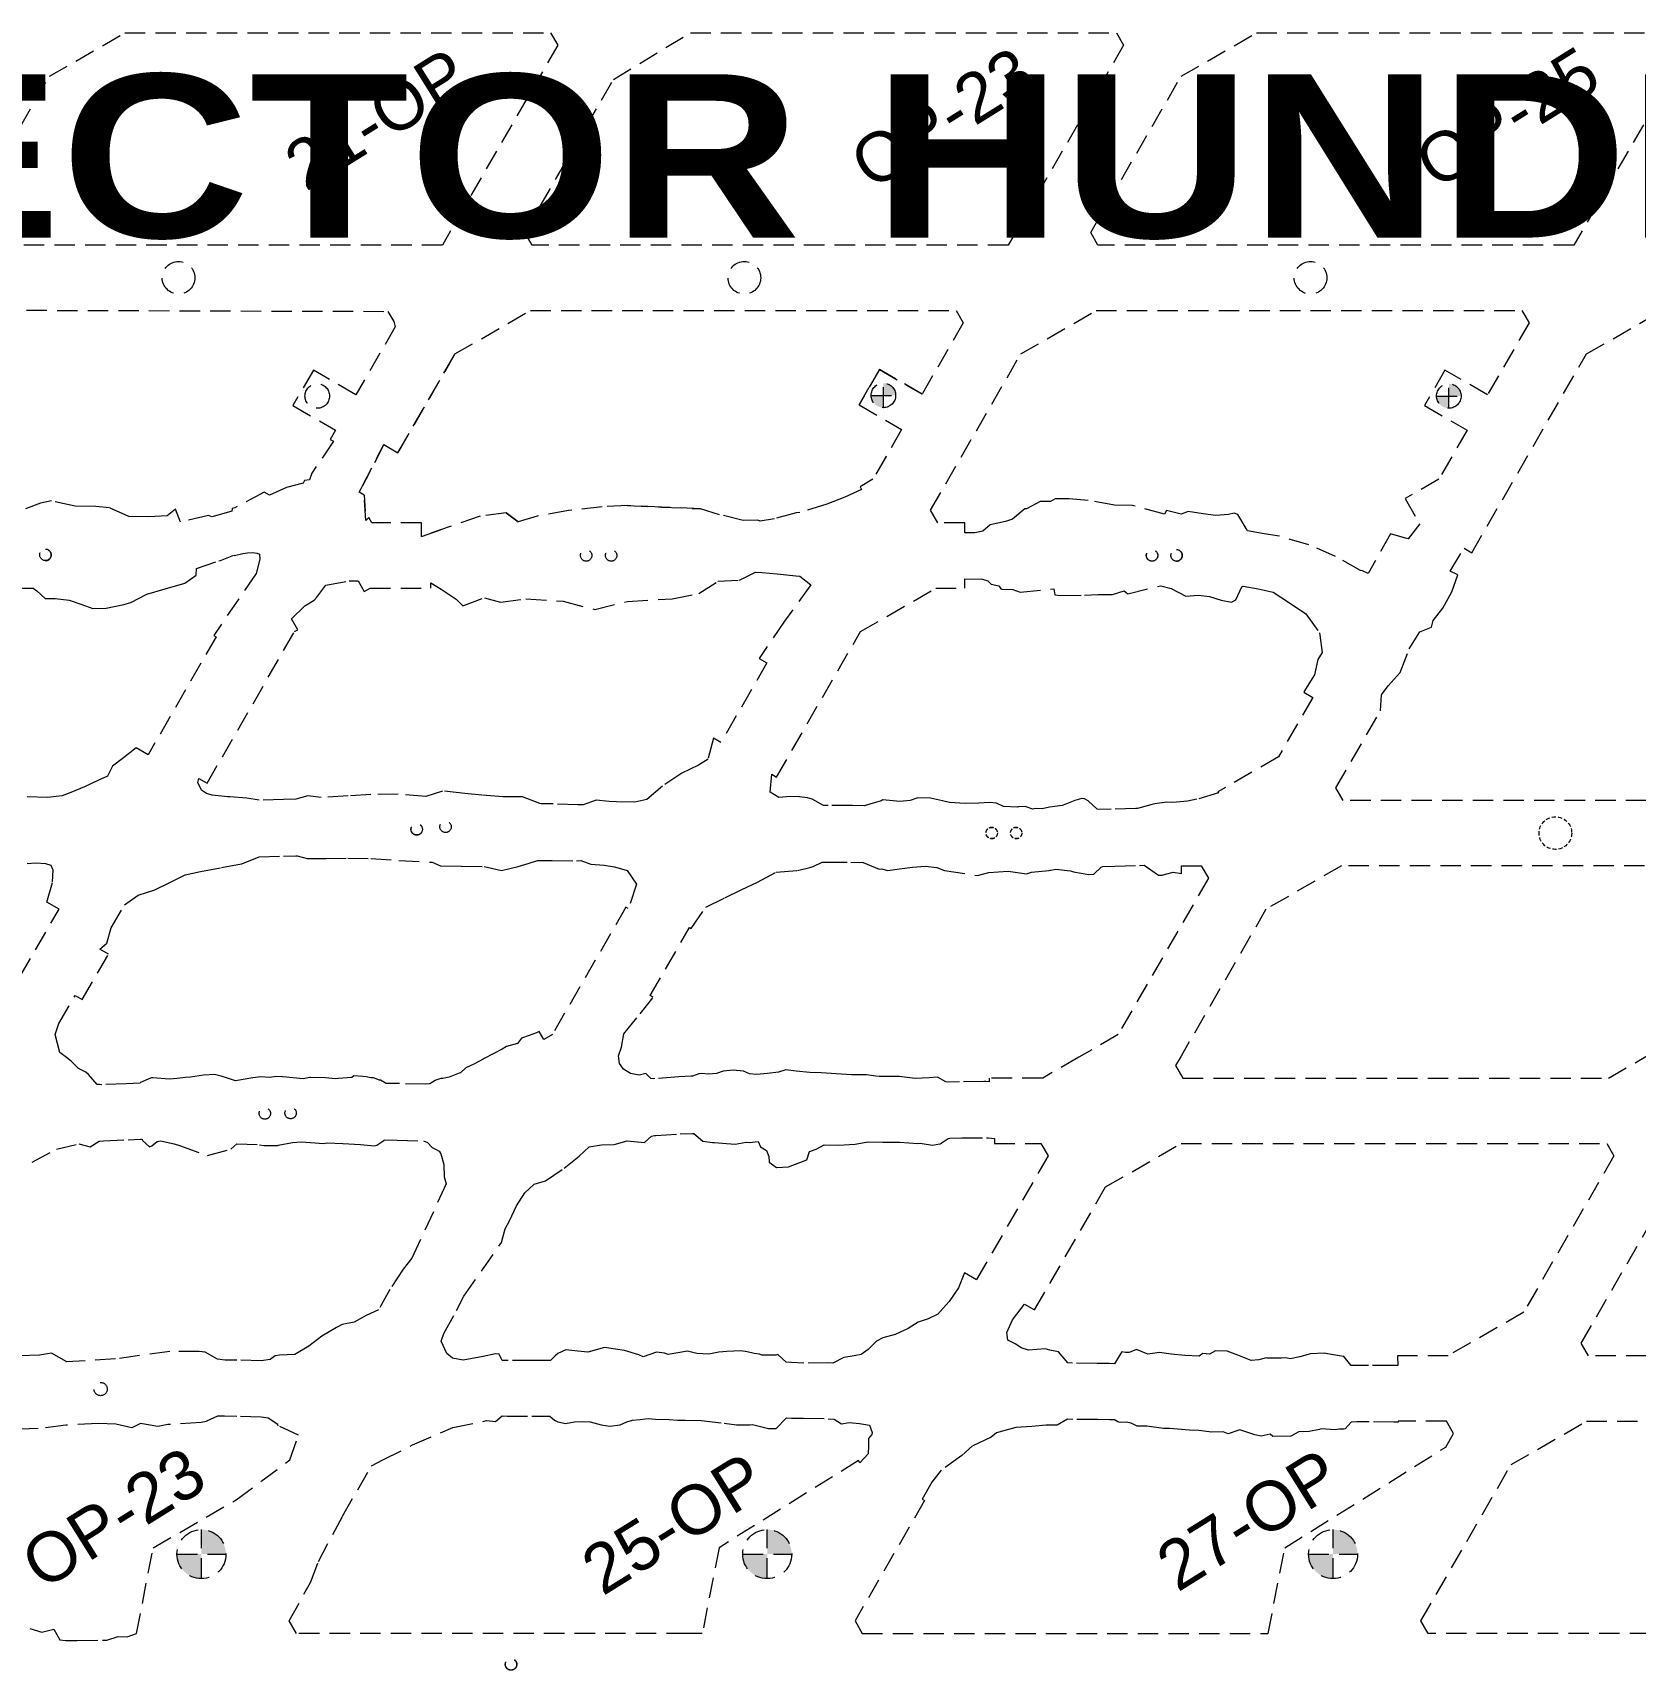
# Model space of a CAD drawing. Header units: millimetres. Extents: x -28 to 1943, y -5245 to 2752.
# Drawn here: x 1155.9 to 1254, y 186.5 to 286.7 of the extents above; entities that cross this region are included whole.
import ezdxf
from ezdxf.enums import TextEntityAlignment as Align

# ---------------------------------------------------------------- set-up
doc = ezdxf.new("R2010")
doc.units = ezdxf.units.MM
doc.linetypes.add('CONTINUA', pattern=[0])
doc.linetypes.add('RAYITAS', pattern=[0.375, 0.25, -0.125])
doc.styles.add('ARIAL BLACK', font='')
doc.styles.add('DG-T1-473 TO 560$0$Standard', font='arial.ttf')
doc.styles.get('ARIAL BLACK').set_extended_font_data('Arial Black')

msp = doc.modelspace()

# ---------------------------------------------------------------- hatches: boundary and pattern name
at = {"linetype": 'RAYITAS', "lineweight": 13, "ltscale": 5}
h = msp.add_hatch(color=251, dxfattribs=at)
h.paths.add_polyline_path([(1208.698, 264.543, 0.4142136), (1207.948, 265.293), (1207.948, 264.543)])
h.paths.add_polyline_path([(1207.198, 264.543, 0.4142136), (1207.948, 263.793), (1207.948, 264.543)])
h = msp.add_hatch(color=251, dxfattribs=at)
h.paths.add_polyline_path([(1243.318, 264.507, 0.4142136), (1242.568, 265.257), (1242.568, 264.507)])
h.paths.add_polyline_path([(1241.818, 264.507, 0.4142136), (1242.568, 263.757), (1242.568, 264.507)])
h = msp.add_hatch(color=251, dxfattribs=at)
h.paths.add_polyline_path([(1167.696, 193.601, 0.4142136), (1166.196, 195.101), (1166.196, 193.601)])
h.paths.add_polyline_path([(1166.196, 193.601), (1164.696, 193.601, 0.4142136), (1166.196, 192.101)])
h = msp.add_hatch(color=251, dxfattribs=at)
h.paths.add_polyline_path([(1202.337, 193.601, 0.4142136), (1200.837, 195.101), (1200.837, 193.601)])
h.paths.add_polyline_path([(1200.837, 193.601), (1199.337, 193.601, 0.4142136), (1200.837, 192.101)])
h = msp.add_hatch(color=251, dxfattribs=at)
h.paths.add_polyline_path([(1236.978, 193.601, 0.4142136), (1235.478, 195.101), (1235.478, 193.601)])
h.paths.add_polyline_path([(1235.478, 193.601), (1233.978, 193.601, 0.4142136), (1235.478, 192.101)])

# ---------------------------------------------------------------- linework, layer by layer
at = {"color": 7, "linetype": 'RAYITAS', "lineweight": 13, "ltscale": 5}
for p, q in [((1181.715, 267.08), (1186.336, 269.748)), ((1181.715, 267.08), (1186.336, 269.748)), ((1186.336, 269.748), (1212.396, 269.748)), ((1186.336, 269.748), (1212.396, 269.748)), ((1212.396, 269.748), (1212.837, 268.985)), ((1212.396, 269.748), (1212.837, 268.985)), ((1212.837, 268.985), (1210.329, 264.641)), ((1212.837, 268.985), (1210.329, 264.641)), ((1181.715, 267.08), (1178.223, 261.033)), ((1181.715, 267.08), (1178.223, 261.033)), ((1206.457, 263.962), (1207.709, 266.126)), ((1206.457, 263.962), (1207.709, 266.126)), ((1207.709, 266.126), (1210.315, 264.618)), ((1207.709, 266.126), (1210.315, 264.618)), ((1207.948, 263.793), (1207.948, 265.293)), ((1207.948, 263.793), (1207.948, 265.293)), ((1242.568, 263.757), (1242.568, 265.257)), ((1242.568, 263.757), (1242.568, 265.257)), ((1206.457, 263.962), (1209.065, 262.453)), ((1206.457, 263.962), (1209.065, 262.453)), ((1207.198, 264.543), (1208.698, 264.543)), ((1207.198, 264.543), (1208.698, 264.543)), ((1241.818, 264.507), (1243.318, 264.507)), ((1241.818, 264.507), (1243.318, 264.507)), ((1209.046, 262.419), (1207.312, 259.416)), ((1209.046, 262.419), (1207.312, 259.416)), ((1177.359, 261.532), (1176.06, 259.004)), ((1177.359, 261.532), (1176.06, 259.004)), ((1177.359, 261.532), (1178.223, 261.033)), ((1177.359, 261.532), (1178.223, 261.033)), ((1176.157, 258.432), (1176.225, 257.451)), ((1176.157, 258.432), (1176.225, 257.451)), ((1192.278, 257.798), (1194.363, 257.705)), ((1192.278, 257.798), (1194.363, 257.705)), ((1194.363, 257.705), (1196.761, 257.607)), ((1194.363, 257.705), (1196.761, 257.607)), ((1184.859, 257.351), (1185.587, 256.809)), ((1184.859, 257.351), (1185.587, 256.809)), ((1179.66, 255.899), (1181.422, 256.512)), ((1179.66, 255.899), (1181.422, 256.512)), ((1166.196, 192.101), (1166.196, 195.101)), ((1166.196, 192.101), (1166.196, 195.101)), ((1200.837, 192.101), (1200.837, 195.101)), ((1200.837, 192.101), (1200.837, 195.101)), ((1235.478, 192.101), (1235.478, 195.101)), ((1235.478, 192.101), (1235.478, 195.101)), ((1164.696, 193.601), (1167.696, 193.601)), ((1164.696, 193.601), (1167.696, 193.601)), ((1199.337, 193.601), (1202.337, 193.601)), ((1199.337, 193.601), (1202.337, 193.601)), ((1233.978, 193.601), (1236.978, 193.601)), ((1233.978, 193.601), (1236.978, 193.601))]:
    msp.add_line(p, q, dxfattribs=at)
at = {"color": 251, "linetype": 'RAYITAS', "lineweight": 13, "ltscale": 5}
for points in [[(1156.889, 284.08), (1161.51, 286.748), (1187.57, 286.748), (1188.011, 285.985), (1180.946, 273.748), (1151.805, 273.748), (1151.364, 274.511), (1156.947, 284.181)], [(1156.889, 284.08), (1161.51, 286.748), (1187.57, 286.748), (1188.011, 285.985), (1180.946, 273.748), (1151.805, 273.748), (1151.364, 274.511), (1156.947, 284.181)], [(1222.211, 286.748), (1222.652, 285.985), (1215.587, 273.748), (1186.446, 273.748), (1186.005, 274.511), (1191.423, 283.895), (1196.13, 286.748), (1222.211, 286.748)], [(1222.211, 286.748), (1222.652, 285.985), (1215.587, 273.748), (1186.446, 273.748), (1186.005, 274.511), (1191.423, 283.895), (1196.13, 286.748), (1222.211, 286.748)], [(1151.734, 269.77), (1177.614, 269.687), (1177.975, 269.062), (1178.06, 268.75), (1175.654, 264.582), (1173.047, 266.09), (1171.795, 263.926), (1174.403, 262.416), (1174.077, 261.852), (1174.282, 261.734), (1172.959, 259.788), (1172.807, 259.384), (1172.503, 259.341), (1172.416, 259.166), (1171.401, 258.9), (1170.356, 258.431), (1170.038, 258.628), (1168.248, 257.669), (1168.074, 257.614), (1168.052, 257.455), (1166.823, 257.103), (1166.623, 257.189), (1164.908, 256.787), (1164.617, 257.574), (1164.106, 257.18), (1162.966, 257.111), (1161.743, 257.134), (1160.565, 257.662), (1159.723, 257.744), (1158.467, 257.759), (1157.011, 258.092), (1156.334, 257.939), (1155.427, 257.605)], [(1151.734, 269.77), (1177.614, 269.687), (1177.975, 269.062), (1178.06, 268.75), (1175.654, 264.582), (1173.047, 266.09), (1171.795, 263.926), (1174.403, 262.416), (1174.077, 261.852), (1174.282, 261.734), (1172.959, 259.788), (1172.807, 259.384), (1172.503, 259.341), (1172.416, 259.166), (1171.401, 258.9), (1170.356, 258.431), (1170.038, 258.628), (1168.248, 257.669), (1168.074, 257.614), (1168.052, 257.455), (1166.823, 257.103), (1166.623, 257.189), (1164.908, 256.787), (1164.617, 257.574), (1164.106, 257.18), (1162.966, 257.111), (1161.743, 257.134), (1160.565, 257.662), (1159.723, 257.744), (1158.467, 257.759), (1157.011, 258.092), (1156.334, 257.939), (1155.427, 257.605)], [(1176.631, 256.748), (1176.447, 257.067), (1176.265, 256.877), (1176.157, 258.432), (1175.863, 258.621), (1175.977, 258.843), (1176.06, 259.004), (1177.359, 261.532), (1178.223, 261.033), (1181.715, 267.08), (1186.336, 269.748), (1212.396, 269.748), (1212.837, 268.985), (1210.315, 264.618), (1207.709, 266.126), (1206.457, 263.962), (1209.065, 262.453), (1207.312, 259.416), (1206.517, 258.957), (1206.612, 258.793), (1205.583, 258.313), (1204.486, 257.884), (1202.837, 257.37), (1202.614, 257.354), (1201.28, 256.988), (1200.397, 256.841), (1200.263, 256.902), (1199.367, 256.89), (1197.917, 257.241), (1196.761, 257.607), (1194.363, 257.705), (1192.278, 257.798), (1190.728, 257.722), (1188.67, 257.499), (1186.752, 257.152), (1185.587, 256.809), (1184.859, 257.351), (1183.265, 257.158), (1181.422, 256.512), (1179.66, 255.899), (1179.66, 256.748), (1176.631, 256.748)], [(1176.631, 256.748), (1176.447, 257.067), (1176.265, 256.877), (1176.157, 258.432), (1175.863, 258.621), (1175.977, 258.843), (1176.06, 259.004), (1177.359, 261.532), (1178.223, 261.033), (1181.715, 267.08), (1186.336, 269.748), (1212.396, 269.748), (1212.837, 268.985), (1210.315, 264.618), (1207.709, 266.126), (1206.457, 263.962), (1209.065, 262.453), (1207.312, 259.416), (1206.517, 258.957), (1206.612, 258.793), (1205.583, 258.313), (1204.486, 257.884), (1202.837, 257.37), (1202.614, 257.354), (1201.28, 256.988), (1200.397, 256.841), (1200.263, 256.902), (1199.367, 256.89), (1197.917, 257.241), (1196.761, 257.607), (1194.363, 257.705), (1192.278, 257.798), (1190.728, 257.722), (1188.67, 257.499), (1186.752, 257.152), (1185.587, 256.809), (1184.859, 257.351), (1183.265, 257.158), (1181.422, 256.512), (1179.66, 255.899), (1179.66, 256.748), (1176.631, 256.748)], [(1247.478, 268.985), (1244.936, 264.581), (1242.329, 266.09), (1241.077, 263.926), (1243.686, 262.416), (1241.954, 259.416), (1239.891, 258.225), (1240.786, 256.675), (1240.08, 255.755), (1239.917, 255.804), (1239.002, 256.067), (1237.637, 253.64), (1237.273, 253.806), (1237.161, 253.818), (1235.622, 254.679), (1233.986, 255.4), (1232.207, 255.917), (1231.271, 256.071), (1230.243, 256.253), (1230.168, 256.394), (1229.657, 257.243), (1229.432, 257.329), (1229.087, 257.255), (1228.293, 257.199), (1227.53, 257.287), (1226.608, 257.435), (1226.183, 257.28), (1225.276, 257.499), (1225.165, 257.27), (1223.206, 257.802), (1222.108, 257.83), (1220.495, 258.11), (1219.315, 258.22), (1218.459, 258.211), (1218.184, 258.048), (1217.539, 258.041), (1216.707, 257.608), (1216.605, 257.599), (1215.844, 256.976), (1215.416, 256.824), (1214.478, 256.618), (1214.031, 256.224), (1213.546, 256.139), (1212.925, 256.139), (1212.925, 256.748), (1211.272, 256.748), (1210.831, 257.511), (1216.356, 267.08), (1220.977, 269.748), (1247.037, 269.748), (1247.478, 268.985)], [(1247.478, 268.985), (1244.936, 264.581), (1242.329, 266.09), (1241.077, 263.926), (1243.686, 262.416), (1241.954, 259.416), (1239.891, 258.225), (1240.786, 256.675), (1240.08, 255.755), (1239.917, 255.804), (1239.002, 256.067), (1237.637, 253.64), (1237.273, 253.806), (1237.161, 253.818), (1235.622, 254.679), (1233.986, 255.4), (1232.207, 255.917), (1231.271, 256.071), (1230.243, 256.253), (1230.168, 256.394), (1229.657, 257.243), (1229.432, 257.329), (1229.087, 257.255), (1228.293, 257.199), (1227.53, 257.287), (1226.608, 257.435), (1226.183, 257.28), (1225.276, 257.499), (1225.165, 257.27), (1223.206, 257.802), (1222.108, 257.83), (1220.495, 258.11), (1219.315, 258.22), (1218.459, 258.211), (1218.184, 258.048), (1217.539, 258.041), (1216.707, 257.608), (1216.605, 257.599), (1215.844, 256.976), (1215.416, 256.824), (1214.478, 256.618), (1214.031, 256.224), (1213.546, 256.139), (1212.925, 256.139), (1212.925, 256.748), (1211.272, 256.748), (1210.831, 257.511), (1216.356, 267.08), (1220.977, 269.748), (1247.037, 269.748), (1247.478, 268.985)], [(1250.997, 267.08), (1255.618, 269.748), (1281.678, 269.748), (1282.119, 268.985), (1266.78, 242.416), (1262.158, 239.748), (1236.098, 239.748), (1235.657, 240.511), (1238.379, 245.226), (1238.452, 246.202), (1238.85, 246.758), (1239.592, 247.583), (1240.146, 249.025), (1240.782, 250.073), (1241.512, 250.35), (1241.617, 250.763), (1242.193, 251.522), (1242.757, 252.514), (1243.117, 253.554), (1242.646, 253.79), (1243.497, 255.185), (1243.971, 254.911), (1250.997, 267.08)], [(1250.997, 267.08), (1255.618, 269.748), (1281.678, 269.748), (1282.119, 268.985), (1266.78, 242.416), (1262.158, 239.748), (1236.098, 239.748), (1235.657, 240.511), (1238.379, 245.226), (1238.452, 246.202), (1238.85, 246.758), (1239.592, 247.583), (1240.146, 249.025), (1240.782, 250.073), (1241.512, 250.35), (1241.617, 250.763), (1242.193, 251.522), (1242.757, 252.514), (1243.117, 253.554), (1242.646, 253.79), (1243.497, 255.185), (1243.971, 254.911), (1250.997, 267.08)], [(1141.88, 252.748), (1155.895, 252.748), (1156.111, 252.571), (1156.636, 252.12), (1157.233, 252.102), (1158.088, 252.009), (1158.871, 251.752), (1159.552, 251.497), (1160.356, 251.526), (1161.448, 251.739), (1161.868, 251.872), (1162.851, 252.384), (1163.983, 252.703), (1165.17, 253.053), (1165.874, 253.541), (1165.891, 253.943), (1167.268, 254.42), (1167.356, 254.441), (1168.187, 254.762), (1168.221, 254.752), (1168.734, 254.86), (1169.012, 254.901), (1169.329, 254.926), (1169.612, 254.885), (1169.743, 254.822), (1169.78, 254.524), (1169.542, 253.638), (1166.947, 249.853), (1167.099, 249.765), (1162.93, 242.544), (1162.206, 242.962), (1161.422, 242.346), (1160.758, 241.845), (1160.436, 241.242), (1159.86, 240.962), (1159.027, 240.584), (1158.206, 240.232), (1157.67, 240.029), (1156.777, 239.936), (1155.508, 239.971)], [(1141.88, 252.748), (1155.895, 252.748), (1156.111, 252.571), (1156.636, 252.12), (1157.233, 252.102), (1158.088, 252.009), (1158.871, 251.752), (1159.552, 251.497), (1160.356, 251.526), (1161.448, 251.739), (1161.868, 251.872), (1162.851, 252.384), (1163.983, 252.703), (1165.17, 253.053), (1165.874, 253.541), (1165.891, 253.943), (1167.268, 254.42), (1167.356, 254.441), (1168.187, 254.762), (1168.221, 254.752), (1168.734, 254.86), (1169.012, 254.901), (1169.329, 254.926), (1169.612, 254.885), (1169.743, 254.822), (1169.78, 254.524), (1169.542, 253.638), (1166.947, 249.853), (1167.099, 249.765), (1162.93, 242.544), (1162.206, 242.962), (1161.422, 242.346), (1160.758, 241.845), (1160.436, 241.242), (1159.86, 240.962), (1159.027, 240.584), (1158.206, 240.232), (1157.67, 240.029), (1156.777, 239.936), (1155.508, 239.971)], [(1206.541, 250.08), (1211.162, 252.748), (1212.925, 252.748), (1212.925, 253.317), (1214.022, 253.289), (1214.352, 253.193), (1214.551, 252.978), (1215.026, 252.881), (1215.141, 252.698), (1215.207, 252.69), (1215.877, 252.667), (1216.319, 252.504), (1218.389, 252.694), (1218.437, 252.336), (1218.801, 252.294), (1220.258, 252.322), (1221.107, 252.36), (1221.977, 252.353), (1222.696, 252.573), (1222.911, 252.403), (1224.941, 252.888), (1225.569, 252.731), (1226.474, 252.248), (1227.238, 252.311), (1227.905, 252.228), (1228.636, 252.006), (1229.27, 251.876), (1229.525, 252.029), (1229.89, 252.819), (1229.975, 252.864), (1230.902, 252.698), (1231.808, 252.493), (1232.82, 251.854), (1233.804, 251.17), (1234.645, 250.01), (1234.666, 249.874), (1234.811, 248.8), (1234.548, 248.381), (1234.352, 247.443), (1233.68, 246.379), (1234.24, 246.056), (1232.139, 242.416), (1228.423, 240.271), (1228.461, 240.204), (1227.137, 239.815), (1226.56, 239.706), (1225.669, 239.611), (1225.312, 239.646), (1224.576, 239.536), (1224.313, 239.482), (1223.507, 239.258), (1223.395, 239.247), (1221.89, 239.209), (1221.138, 239.191), (1221.027, 239.211), (1220.479, 239.715), (1220.265, 239.844), (1220.099, 239.861), (1219.662, 239.743), (1218.963, 239.457), (1218.884, 239.434), (1218.124, 239.338), (1217.662, 239.232), (1217.264, 239.262), (1217.107, 239.21), (1216.629, 239.367), (1216.202, 239.359), (1216.148, 239.337), (1215.292, 239.375), (1214.868, 239.573), (1214.437, 239.614), (1213.79, 239.583), (1212.965, 239.553), (1212.003, 239.62), (1211.56, 239.72), (1210.829, 239.888), (1210.056, 239.913), (1209.578, 239.738), (1208.956, 239.682), (1207.909, 239.788), (1207.809, 239.726), (1206.763, 239.423), (1206.049, 239.433), (1204.564, 239.435), (1204.276, 239.438), (1203.583, 239.815), (1203.298, 239.912), (1202.821, 239.973), (1202.256, 239.986), (1201.546, 239.927), (1201.022, 240.247), (1201.114, 241.347), (1201.403, 241.18), (1206.541, 250.08)], [(1206.541, 250.08), (1211.162, 252.748), (1212.925, 252.748), (1212.925, 253.317), (1214.022, 253.289), (1214.352, 253.193), (1214.551, 252.978), (1215.026, 252.881), (1215.141, 252.698), (1215.207, 252.69), (1215.877, 252.667), (1216.319, 252.504), (1218.389, 252.694), (1218.437, 252.336), (1218.801, 252.294), (1220.258, 252.322), (1221.107, 252.36), (1221.977, 252.353), (1222.696, 252.573), (1222.911, 252.403), (1224.941, 252.888), (1225.569, 252.731), (1226.474, 252.248), (1227.238, 252.311), (1227.905, 252.228), (1228.636, 252.006), (1229.27, 251.876), (1229.525, 252.029), (1229.89, 252.819), (1229.975, 252.864), (1230.902, 252.698), (1231.808, 252.493), (1232.82, 251.854), (1233.804, 251.17), (1234.645, 250.01), (1234.666, 249.874), (1234.811, 248.8), (1234.548, 248.381), (1234.352, 247.443), (1233.68, 246.379), (1234.24, 246.056), (1232.139, 242.416), (1228.423, 240.271), (1228.461, 240.204), (1227.137, 239.815), (1226.56, 239.706), (1225.669, 239.611), (1225.312, 239.646), (1224.576, 239.536), (1224.313, 239.482), (1223.507, 239.258), (1223.395, 239.247), (1221.89, 239.209), (1221.138, 239.191), (1221.027, 239.211), (1220.479, 239.715), (1220.265, 239.844), (1220.099, 239.861), (1219.662, 239.743), (1218.963, 239.457), (1218.884, 239.434), (1218.124, 239.338), (1217.662, 239.232), (1217.264, 239.262), (1217.107, 239.21), (1216.629, 239.367), (1216.202, 239.359), (1216.148, 239.337), (1215.292, 239.375), (1214.868, 239.573), (1214.437, 239.614), (1213.79, 239.583), (1212.965, 239.553), (1212.003, 239.62), (1211.56, 239.72), (1210.829, 239.888), (1210.056, 239.913), (1209.578, 239.738), (1208.956, 239.682), (1207.909, 239.788), (1207.809, 239.726), (1206.763, 239.423), (1206.049, 239.433), (1204.564, 239.435), (1204.276, 239.438), (1203.583, 239.815), (1203.298, 239.912), (1202.821, 239.973), (1202.256, 239.986), (1201.546, 239.927), (1201.022, 240.247), (1201.114, 241.347), (1201.403, 241.18), (1206.541, 250.08)], [(1155.101, 228.984), (1157.476, 233.096), (1156.738, 233.522), (1157.084, 234.766), (1157.126, 235.479), (1156.994, 235.76), (1156.677, 235.858), (1156.034, 235.901), (1155.524, 235.868)], [(1155.101, 228.984), (1157.476, 233.096), (1156.738, 233.522), (1157.084, 234.766), (1157.126, 235.479), (1156.994, 235.76), (1156.677, 235.858), (1156.034, 235.901), (1155.524, 235.868)], [(1155.825, 217.594), (1157.32, 218.4), (1158.681, 218.722), (1159.384, 218.543), (1159.929, 218.882), (1160.198, 218.904), (1161.715, 218.971), (1162.469, 219.004), (1162.569, 219.006), (1162.581, 218.929), (1163.009, 218.548), (1163.158, 218.591), (1163.495, 218.874), (1163.686, 218.896), (1164.53, 218.727), (1164.857, 218.613), (1166.559, 218.004), (1167.987, 218.405), (1168.363, 218.715), (1169.761, 218.666), (1170.018, 218.628), (1170.879, 218.627), (1170.899, 218.643), (1171.775, 218.804), (1172.3, 218.852), (1173.169, 218.79), (1173.647, 218.736), (1173.9, 218.777), (1174.849, 218.741), (1175.927, 218.685), (1176.781, 218.608), (1176.933, 218.635), (1177.353, 218.931), (1177.382, 218.96), (1178.189, 218.947), (1179.785, 218.9), (1180.034, 218.803), (1180.318, 218.489), (1180.526, 218.404), (1180.753, 218.283), (1180.85, 218.111), (1181.039, 217.461), (1181.049, 216.692), (1181.183, 216.268), (1179.082, 211.72), (1178.542, 211.04), (1177.727, 209.795), (1177.045, 208.557), (1176.289, 208.221), (1175.557, 207.797), (1174.805, 207.664), (1174.464, 207.48), (1173.576, 206.949), (1172.765, 206.329), (1171.92, 205.829), (1170.976, 205.783), (1170.719, 205.744), (1170.401, 205.523), (1169.859, 205.443), (1168.355, 205.473), (1167.642, 205.487), (1167.185, 205.537), (1166.43, 205.957), (1166.054, 206.009), (1164.268, 206.012), (1160.943, 205.551), (1157.948, 205.367), (1157.012, 205.91), (1156.288, 205.778), (1154.003, 205.722)], [(1155.825, 217.594), (1157.32, 218.4), (1158.681, 218.722), (1159.384, 218.543), (1159.929, 218.882), (1160.198, 218.904), (1161.715, 218.971), (1162.469, 219.004), (1162.569, 219.006), (1162.581, 218.929), (1163.009, 218.548), (1163.158, 218.591), (1163.495, 218.874), (1163.686, 218.896), (1164.53, 218.727), (1164.857, 218.613), (1166.559, 218.004), (1167.987, 218.405), (1168.363, 218.715), (1169.761, 218.666), (1170.018, 218.628), (1170.879, 218.627), (1170.899, 218.643), (1171.775, 218.804), (1172.3, 218.852), (1173.169, 218.79), (1173.647, 218.736), (1173.9, 218.777), (1174.849, 218.741), (1175.927, 218.685), (1176.781, 218.608), (1176.933, 218.635), (1177.353, 218.931), (1177.382, 218.96), (1178.189, 218.947), (1179.785, 218.9), (1180.034, 218.803), (1180.318, 218.489), (1180.526, 218.404), (1180.753, 218.283), (1180.85, 218.111), (1181.039, 217.461), (1181.049, 216.692), (1181.183, 216.268), (1179.082, 211.72), (1178.542, 211.04), (1177.727, 209.795), (1177.045, 208.557), (1176.289, 208.221), (1175.557, 207.797), (1174.805, 207.664), (1174.464, 207.48), (1173.576, 206.949), (1172.765, 206.329), (1171.92, 205.829), (1170.976, 205.783), (1170.719, 205.744), (1170.401, 205.523), (1169.859, 205.443), (1168.355, 205.473), (1167.642, 205.487), (1167.185, 205.537), (1166.43, 205.957), (1166.054, 206.009), (1164.268, 206.012), (1160.943, 205.551), (1157.948, 205.367), (1157.012, 205.91), (1156.288, 205.778), (1154.003, 205.722)], [(1236.136, 205.7), (1236.114, 205.7), (1235.625, 205.789), (1235.139, 205.866), (1234.935, 205.912), (1234.108, 205.874), (1233.448, 205.682), (1232.851, 205.566), (1232.581, 205.613), (1232.319, 205.605), (1231.451, 205.595), (1231.381, 205.622), (1230.935, 205.507), (1230.463, 205.465), (1229.64, 205.778), (1229.005, 206.033), (1228.288, 206.055), (1227.908, 205.854), (1227.513, 205.882), (1227.281, 205.727), (1226.41, 205.76), (1225.576, 205.844), (1224.846, 205.94), (1224.142, 205.851), (1223.445, 206.124), (1222.991, 205.945), (1222.777, 205.951), (1222.549, 205.982), (1222.47, 205.859), (1222.099, 205.261), (1221.78, 205.265), (1221.028, 205.27), (1219.525, 205.3), (1219.234, 205.309), (1218.671, 205.993), (1218.144, 206.091), (1217.858, 206.166), (1216.828, 206.098), (1216.375, 206.224), (1216.048, 206.448), (1215.57, 206.695), (1215.503, 207.164), (1215.847, 207.946), (1216.591, 208.907), (1217.206, 208.552), (1221.552, 216.08), (1226.174, 218.748), (1252.233, 218.748), (1252.674, 217.985), (1247.15, 208.416), (1242.528, 205.748), (1239.434, 205.748), (1239.447, 205.159), (1239.148, 205.141), (1237.646, 205.153), (1236.907, 205.155), (1236.586, 205.144), (1236.136, 205.698)], [(1236.136, 205.7), (1236.114, 205.7), (1235.625, 205.789), (1235.139, 205.866), (1234.935, 205.912), (1234.108, 205.874), (1233.448, 205.682), (1232.851, 205.566), (1232.581, 205.613), (1232.319, 205.605), (1231.451, 205.595), (1231.381, 205.622), (1230.935, 205.507), (1230.463, 205.465), (1229.64, 205.778), (1229.005, 206.033), (1228.288, 206.055), (1227.908, 205.854), (1227.513, 205.882), (1227.281, 205.727), (1226.41, 205.76), (1225.576, 205.844), (1224.846, 205.94), (1224.142, 205.851), (1223.445, 206.124), (1222.991, 205.945), (1222.777, 205.951), (1222.549, 205.982), (1222.47, 205.859), (1222.099, 205.261), (1221.78, 205.265), (1221.028, 205.27), (1219.525, 205.3), (1219.234, 205.309), (1218.671, 205.993), (1218.144, 206.091), (1217.858, 206.166), (1216.828, 206.098), (1216.375, 206.224), (1216.048, 206.448), (1215.57, 206.695), (1215.503, 207.164), (1215.847, 207.946), (1216.591, 208.907), (1217.206, 208.552), (1221.552, 216.08), (1226.174, 218.748), (1252.233, 218.748), (1252.674, 217.985), (1247.15, 208.416), (1242.528, 205.748), (1239.434, 205.748), (1239.447, 205.159), (1239.148, 205.141), (1237.646, 205.153), (1236.907, 205.155), (1236.586, 205.144), (1236.136, 205.698)], [(1277.169, 205.748), (1251.109, 205.748), (1250.668, 206.511), (1256.193, 216.08)], [(1277.169, 205.748), (1251.109, 205.748), (1250.668, 206.511), (1256.193, 216.08)], [(1155.698, 189.057), (1156.422, 188.817), (1157.152, 189.011), (1157.529, 188.347), (1157.867, 188.323), (1158.594, 188.322), (1160.135, 188.328), (1160.412, 188.329), (1161.099, 188.553), (1161.647, 188.529), (1162.222, 188.748), (1163.243, 193.996), (1168.328, 196.921), (1171.607, 199.366), (1172.131, 200.883), (1170.887, 201.459), (1170.872, 201.529), (1170.274, 201.934), (1169.843, 201.989), (1168.362, 202.031), (1167.608, 202.049), (1167.174, 202.039), (1166.506, 201.733), (1166.503, 201.731), (1166.17, 201.662), (1164.142, 201.532), (1163.53, 201.42), (1162.465, 201.608), (1161.93, 201.338), (1160.952, 201.557), (1159.878, 201.6), (1157.89, 201.496), (1156.195, 201.289), (1155.103, 201.244)], [(1155.698, 189.057), (1156.422, 188.817), (1157.152, 189.011), (1157.529, 188.347), (1157.867, 188.323), (1158.594, 188.322), (1160.135, 188.328), (1160.412, 188.329), (1161.099, 188.553), (1161.647, 188.529), (1162.222, 188.748), (1163.243, 193.996), (1168.328, 196.921), (1171.607, 199.366), (1172.131, 200.883), (1170.887, 201.459), (1170.872, 201.529), (1170.274, 201.934), (1169.843, 201.989), (1168.362, 202.031), (1167.608, 202.049), (1167.174, 202.039), (1166.506, 201.733), (1166.503, 201.731), (1166.17, 201.662), (1164.142, 201.532), (1163.53, 201.42), (1162.465, 201.608), (1161.93, 201.338), (1160.952, 201.557), (1159.878, 201.6), (1157.89, 201.496), (1156.195, 201.289), (1155.103, 201.244)], [(1171.571, 189.511), (1172.869, 191.873), (1173.359, 193.146), (1174.83, 195.921), (1176.612, 199.008), (1177.305, 199.368), (1179.116, 200.286), (1181.582, 201.355), (1183.64, 201.776), (1184.19, 201.715), (1184.599, 202.063), (1184.919, 202.042), (1186.424, 202.045), (1187.187, 202.046), (1187.295, 202.05), (1187.527, 202.054), (1187.815, 201.799), (1188.024, 201.711), (1188.479, 201.608), (1189.027, 201.694), (1189.527, 201.717), (1189.995, 201.702), (1190.669, 201.518), (1191.205, 201.445), (1191.828, 201.516), (1192.249, 201.697), (1192.584, 201.806), (1193.053, 201.837), (1193.539, 201.9), (1193.99, 201.874), (1194.828, 201.838), (1195.339, 201.81), (1195.802, 201.813), (1196.783, 201.781), (1198.202, 201.624), (1198.964, 201.528), (1199.772, 201.525), (1199.925, 201.548), (1200.921, 201.297), (1201.388, 201.29), (1202.012, 201.942), (1202.317, 201.925), (1203.064, 201.923), (1204.576, 201.891), (1204.927, 201.871), (1205.387, 201.576), (1205.855, 201.651), (1206.483, 201.591), (1207.102, 201.488), (1207.259, 201.055), (1207.246, 200.921), (1207.038, 200.689), (1207.032, 200.238), (1207.018, 199.741), (1206.509, 199.197), (1206.424, 199.332), (1197.884, 193.996), (1196.863, 188.748), (1195.918, 188.748), (1172.012, 188.748), (1171.571, 189.511)], [(1171.571, 189.511), (1172.869, 191.873), (1173.359, 193.146), (1174.83, 195.921), (1176.612, 199.008), (1177.305, 199.368), (1179.116, 200.286), (1181.582, 201.355), (1183.64, 201.776), (1184.19, 201.715), (1184.599, 202.063), (1184.919, 202.042), (1186.424, 202.045), (1187.187, 202.046), (1187.295, 202.05), (1187.527, 202.054), (1187.815, 201.799), (1188.024, 201.711), (1188.479, 201.608), (1189.027, 201.694), (1189.527, 201.717), (1189.995, 201.702), (1190.669, 201.518), (1191.205, 201.445), (1191.828, 201.516), (1192.249, 201.697), (1192.584, 201.806), (1193.053, 201.837), (1193.539, 201.9), (1193.99, 201.874), (1194.828, 201.838), (1195.339, 201.81), (1195.802, 201.813), (1196.783, 201.781), (1198.202, 201.624), (1198.964, 201.528), (1199.772, 201.525), (1199.925, 201.548), (1200.921, 201.297), (1201.388, 201.29), (1202.012, 201.942), (1202.317, 201.925), (1203.064, 201.923), (1204.576, 201.891), (1204.927, 201.871), (1205.387, 201.576), (1205.855, 201.651), (1206.483, 201.591), (1207.102, 201.488), (1207.259, 201.055), (1207.246, 200.921), (1207.038, 200.689), (1207.032, 200.238), (1207.018, 199.741), (1206.509, 199.197), (1206.424, 199.332), (1197.884, 193.996), (1196.863, 188.748), (1195.918, 188.748), (1172.012, 188.748), (1171.571, 189.511)], [(1277.5, 200.985), (1277.02, 200.154), (1267.166, 193.996), (1266.146, 188.748), (1241.294, 188.748), (1240.853, 189.511), (1246.378, 199.08), (1251, 201.748), (1277.059, 201.748), (1277.5, 200.985)], [(1277.5, 200.985), (1277.02, 200.154), (1267.166, 193.996), (1266.146, 188.748), (1241.294, 188.748), (1240.853, 189.511), (1246.378, 199.08), (1251, 201.748), (1277.059, 201.748), (1277.5, 200.985)]]:
    msp.add_lwpolyline(points, dxfattribs=at)
for points in [[(1257.293, 285.985), (1250.228, 273.748), (1221.087, 273.748), (1220.646, 274.511), (1226.171, 284.08), (1230.792, 286.748), (1256.852, 286.748)], [(1257.293, 285.985), (1250.228, 273.748), (1221.087, 273.748), (1220.646, 274.511), (1226.171, 284.08), (1230.792, 286.748), (1256.852, 286.748)], [(1197.999, 243.285), (1197.542, 243.549), (1197.213, 242.272), (1196.631, 241.912), (1195.616, 241.412), (1194.416, 240.625), (1193.458, 239.801), (1192.737, 239.638), (1191.615, 239.653), (1191.156, 239.685), (1190.369, 239.756), (1189.56, 239.481), (1189.249, 239.483), (1187.738, 239.531), (1186.992, 239.54), (1186.911, 239.564), (1185.854, 239.966), (1184.642, 239.967), (1183.364, 240.062), (1182.326, 240.175), (1180.964, 240.321), (1179.937, 239.982), (1178.245, 240.138), (1176.574, 240.102), (1175.178, 240.019), (1173.535, 239.92), (1172.7, 240.019), (1171.972, 239.83), (1171.222, 239.808), (1169.731, 239.756), (1168.978, 239.887), (1167.935, 239.967), (1167.784, 239.958), (1166.848, 240.068), (1166.497, 240.181), (1166.209, 240.38), (1165.966, 240.839), (1166.007, 241.009), (1166.032, 241.091), (1166.541, 240.798), (1171.9, 250.08), (1172.101, 250.196), (1171.71, 250.872), (1172.517, 251.663), (1173.097, 252.003), (1173.255, 252.199), (1173.804, 252.936), (1175.237, 253.187), (1175.79, 253.197), (1176.167, 252.543), (1176.521, 252.748), (1180.24, 252.748), (1180.24, 253.075), (1180.88, 252.69), (1181.784, 252.077), (1182.205, 251.663), (1183.522, 252.16), (1184.508, 251.876), (1186.067, 252.085), (1188.337, 251.937), (1190.279, 251.438), (1192.286, 251.936), (1195.024, 252.096), (1196.654, 252.415), (1197.814, 253.169), (1199.138, 253.233), (1200.122, 253.732), (1200.51, 253.701), (1201.447, 253.617), (1202.58, 253.497), (1202.839, 253.472), (1203.496, 252.945), (1201.894, 250.731), (1200.338, 248.441), (1200.816, 248.165)], [(1197.999, 243.285), (1197.542, 243.549), (1197.213, 242.272), (1196.631, 241.912), (1195.616, 241.412), (1194.416, 240.625), (1193.458, 239.801), (1192.737, 239.638), (1191.615, 239.653), (1191.156, 239.685), (1190.369, 239.756), (1189.56, 239.481), (1189.249, 239.483), (1187.738, 239.531), (1186.992, 239.54), (1186.911, 239.564), (1185.854, 239.966), (1184.642, 239.967), (1183.364, 240.062), (1182.326, 240.175), (1180.964, 240.321), (1179.937, 239.982), (1178.245, 240.138), (1176.574, 240.102), (1175.178, 240.019), (1173.535, 239.92), (1172.7, 240.019), (1171.972, 239.83), (1171.222, 239.808), (1169.731, 239.756), (1168.978, 239.887), (1167.935, 239.967), (1167.784, 239.958), (1166.848, 240.068), (1166.497, 240.181), (1166.209, 240.38), (1165.966, 240.839), (1166.007, 241.009), (1166.032, 241.091), (1166.541, 240.798), (1171.9, 250.08), (1172.101, 250.196), (1171.71, 250.872), (1172.517, 251.663), (1173.097, 252.003), (1173.255, 252.199), (1173.804, 252.936), (1175.237, 253.187), (1175.79, 253.197), (1176.167, 252.543), (1176.521, 252.748), (1180.24, 252.748), (1180.24, 253.075), (1180.88, 252.69), (1181.784, 252.077), (1182.205, 251.663), (1183.522, 252.16), (1184.508, 251.876), (1186.067, 252.085), (1188.337, 251.937), (1190.279, 251.438), (1192.286, 251.936), (1195.024, 252.096), (1196.654, 252.415), (1197.814, 253.169), (1199.138, 253.233), (1200.122, 253.732), (1200.51, 253.701), (1201.447, 253.617), (1202.58, 253.497), (1202.839, 253.472), (1203.496, 252.945), (1201.894, 250.731), (1200.338, 248.441), (1200.816, 248.165)], [(1157.931, 224.011), (1157.535, 224.322), (1157.249, 225.411), (1157.463, 226.083), (1158.462, 227.801), (1158.893, 227.552), (1160.499, 230.333), (1159.977, 230.634), (1160.398, 231.01), (1160.674, 231.949), (1161.481, 233.353), (1162.314, 233.942), (1163.35, 234.276), (1164.308, 234.746), (1165.199, 235.189), (1166.146, 235.392), (1167.429, 235.64), (1168.679, 235.869), (1169.727, 236.303), (1171.214, 236.344), (1171.97, 236.365), (1172.053, 236.35), (1172.669, 236.196), (1173.813, 236.192), (1175.156, 236.205), (1176.559, 236.195), (1178.285, 236.067), (1180.314, 235.96), (1180.841, 235.734), (1182.124, 235.715), (1183.501, 235.709), (1184.561, 235.453), (1185.597, 235.697), (1186.191, 235.888), (1186.777, 236.064), (1186.92, 236.072), (1187.679, 236.063), (1189.156, 236.042), (1189.418, 236.06), (1190.03, 235.846), (1190.846, 235.792), (1191.476, 235.672), (1192.261, 235.454), (1192.828, 234.628), (1192.33, 233.126), (1192.183, 233.211), (1187.683, 225.416), (1187.683, 225.416), (1187.153, 225.111), (1186.868, 225.605), (1186.716, 225.513), (1186.27, 225.352), (1185.787, 225.191), (1185.557, 224.861), (1184.881, 224.672), (1184.603, 224.527), (1183.504, 223.939), (1183.437, 223.901), (1182.873, 223.599), (1182.379, 223.368), (1182.066, 223.076), (1181.976, 223.042), (1181.358, 222.806), (1180.978, 222.715), (1180.852, 222.716), (1180.541, 222.617), (1180.516, 222.601), (1180.182, 222.389), (1179.937, 222.38), (1178.331, 222.411), (1177.596, 222.418), (1177.496, 222.42), (1177.153, 222.61), (1177.153, 222.61), (1177.09, 222.629), (1176.733, 222.77), (1176.564, 222.772), (1176.284, 222.832), (1176.074, 222.835), (1175.517, 222.876), (1175.396, 222.788), (1174.56, 222.714), (1174.408, 222.708), (1173.796, 222.767), (1172.886, 222.782), (1172.84, 222.778), (1172.424, 222.707), (1171.153, 222.833), (1170.797, 222.837), (1170.364, 222.784), (1169.842, 222.824), (1169.352, 222.758), (1168.289, 222.587), (1167.792, 222.735), (1167.404, 222.864), (1166.996, 222.958), (1166.328, 222.924), (1165.536, 222.795), (1165.209, 222.781), (1164.703, 222.717), (1164.227, 222.683), (1163.213, 222.772), (1163.146, 222.757), (1163.07, 222.74), (1162.46, 222.476), (1162.443, 222.439), (1161.591, 222.395), (1160.096, 222.337), (1159.965, 222.351), (1159.82, 222.361), (1159.287, 222.96), (1159.11, 223.113), (1158.676, 223.329), (1158.227, 223.778)], [(1157.931, 224.011), (1157.535, 224.322), (1157.249, 225.411), (1157.463, 226.083), (1158.462, 227.801), (1158.893, 227.552), (1160.499, 230.333), (1159.977, 230.634), (1160.398, 231.01), (1160.674, 231.949), (1161.481, 233.353), (1162.314, 233.942), (1163.35, 234.276), (1164.308, 234.746), (1165.199, 235.189), (1166.146, 235.392), (1167.429, 235.64), (1168.679, 235.869), (1169.727, 236.303), (1171.214, 236.344), (1171.97, 236.365), (1172.053, 236.35), (1172.669, 236.196), (1173.813, 236.192), (1175.156, 236.205), (1176.559, 236.195), (1178.285, 236.067), (1180.314, 235.96), (1180.841, 235.734), (1182.124, 235.715), (1183.501, 235.709), (1184.561, 235.453), (1185.597, 235.697), (1186.191, 235.888), (1186.777, 236.064), (1186.92, 236.072), (1187.679, 236.063), (1189.156, 236.042), (1189.418, 236.06), (1190.03, 235.846), (1190.846, 235.792), (1191.476, 235.672), (1192.261, 235.454), (1192.828, 234.628), (1192.33, 233.126), (1192.183, 233.211), (1187.683, 225.416), (1187.683, 225.416), (1187.153, 225.111), (1186.868, 225.605), (1186.716, 225.513), (1186.27, 225.352), (1185.787, 225.191), (1185.557, 224.861), (1184.881, 224.672), (1184.603, 224.527), (1183.504, 223.939), (1183.437, 223.901), (1182.873, 223.599), (1182.379, 223.368), (1182.066, 223.076), (1181.976, 223.042), (1181.358, 222.806), (1180.978, 222.715), (1180.852, 222.716), (1180.541, 222.617), (1180.516, 222.601), (1180.182, 222.389), (1179.937, 222.38), (1178.331, 222.411), (1177.596, 222.418), (1177.496, 222.42), (1177.153, 222.61), (1177.153, 222.61), (1177.09, 222.629), (1176.733, 222.77), (1176.564, 222.772), (1176.284, 222.832), (1176.074, 222.835), (1175.517, 222.876), (1175.396, 222.788), (1174.56, 222.714), (1174.408, 222.708), (1173.796, 222.767), (1172.886, 222.782), (1172.84, 222.778), (1172.424, 222.707), (1171.153, 222.833), (1170.797, 222.837), (1170.364, 222.784), (1169.842, 222.824), (1169.352, 222.758), (1168.289, 222.587), (1167.792, 222.735), (1167.404, 222.864), (1166.996, 222.958), (1166.328, 222.924), (1165.536, 222.795), (1165.209, 222.781), (1164.703, 222.717), (1164.227, 222.683), (1163.213, 222.772), (1163.146, 222.757), (1163.07, 222.74), (1162.46, 222.476), (1162.443, 222.439), (1161.591, 222.395), (1160.096, 222.337), (1159.965, 222.351), (1159.82, 222.361), (1159.287, 222.96), (1159.11, 223.113), (1158.676, 223.329), (1158.227, 223.778)], [(1191.739, 224.102), (1191.924, 224.637), (1192.052, 225.463), (1193.05, 226.676), (1193.862, 227.692), (1193.677, 227.799), (1196.081, 231.963), (1196.18, 231.906), (1196.18, 231.906), (1197.073, 233.209), (1198.236, 233.786), (1199.276, 234.302), (1200.241, 234.75), (1201.393, 235.365), (1202.698, 235.467), (1203.451, 235.635), (1203.641, 235.704), (1204.198, 235.962), (1204.474, 235.966), (1205.963, 235.958), (1206.717, 235.946), (1207.697, 235.547), (1207.838, 235.552), (1208.228, 235.464), (1208.931, 235.551), (1209.727, 235.666), (1210.506, 235.715), (1211.214, 235.649), (1211.698, 235.466), (1213.713, 235.156), (1214.4, 235.325), (1215.584, 235.417), (1216.719, 235.249), (1217.007, 235.347), (1218.076, 235.465), (1218.511, 235.538), (1219.403, 235.429), (1219.593, 235.382), (1220.523, 235.217), (1220.827, 235.225), (1221.291, 235.66), (1221.379, 235.708), (1222.125, 235.726), (1223.625, 235.767), (1223.914, 235.782), (1224.795, 235.174), (1225.008, 235.163), (1225.224, 235.231), (1225.694, 235.348), (1226.207, 235.278), (1226.207, 235.748), (1227.407, 235.748), (1227.848, 234.985), (1222.324, 225.416), (1222.324, 225.416), (1219.915, 224.026), (1217.702, 222.748), (1214.424, 222.748), (1214.424, 222.527), (1214.215, 222.542), (1214.094, 222.542), (1212.598, 222.522), (1211.861, 222.507), (1211.766, 222.521), (1211.255, 222.8), (1210.761, 222.76), (1209.896, 222.73), (1208.919, 222.851), (1207.632, 222.842), (1206.916, 222.955), (1205.995, 222.939), (1205.066, 223.015), (1204.14, 223.068), (1203.454, 223.088), (1202.617, 223.169), (1201.976, 223.25), (1201.517, 223.12), (1200.855, 223.037), (1200.189, 222.972), (1199.757, 223.009), (1199.391, 223.179), (1198.754, 223.225), (1198.143, 223.162), (1197.727, 223.029), (1197.257, 222.985), (1196.784, 223.038), (1196.652, 223.016), (1196.261, 222.866), (1196.176, 222.855), (1195.432, 222.825), (1193.964, 222.712), (1193.856, 222.711), (1193.712, 222.724), (1193.411, 223.038), (1193.004, 222.935), (1192.474, 223.022), (1192.035, 223.286), (1191.797, 223.638)], [(1191.739, 224.102), (1191.924, 224.637), (1192.052, 225.463), (1193.05, 226.676), (1193.862, 227.692), (1193.677, 227.799), (1196.081, 231.963), (1196.18, 231.906), (1196.18, 231.906), (1197.073, 233.209), (1198.236, 233.786), (1199.276, 234.302), (1200.241, 234.75), (1201.393, 235.365), (1202.698, 235.467), (1203.451, 235.635), (1203.641, 235.704), (1204.198, 235.962), (1204.474, 235.966), (1205.963, 235.958), (1206.717, 235.946), (1207.697, 235.547), (1207.838, 235.552), (1208.228, 235.464), (1208.931, 235.551), (1209.727, 235.666), (1210.506, 235.715), (1211.214, 235.649), (1211.698, 235.466), (1213.713, 235.156), (1214.4, 235.325), (1215.584, 235.417), (1216.719, 235.249), (1217.007, 235.347), (1218.076, 235.465), (1218.511, 235.538), (1219.403, 235.429), (1219.593, 235.382), (1220.523, 235.217), (1220.827, 235.225), (1221.291, 235.66), (1221.379, 235.708), (1222.125, 235.726), (1223.625, 235.767), (1223.914, 235.782), (1224.795, 235.174), (1225.008, 235.163), (1225.224, 235.231), (1225.694, 235.348), (1226.207, 235.278), (1226.207, 235.748), (1227.407, 235.748), (1227.848, 234.985), (1222.324, 225.416), (1222.324, 225.416), (1219.915, 224.026), (1217.702, 222.748), (1214.424, 222.748), (1214.424, 222.527), (1214.215, 222.542), (1214.094, 222.542), (1212.598, 222.522), (1211.861, 222.507), (1211.766, 222.521), (1211.255, 222.8), (1210.761, 222.76), (1209.896, 222.73), (1208.919, 222.851), (1207.632, 222.842), (1206.916, 222.955), (1205.995, 222.939), (1205.066, 223.015), (1204.14, 223.068), (1203.454, 223.088), (1202.617, 223.169), (1201.976, 223.25), (1201.517, 223.12), (1200.855, 223.037), (1200.189, 222.972), (1199.757, 223.009), (1199.391, 223.179), (1198.754, 223.225), (1198.143, 223.162), (1197.727, 223.029), (1197.257, 222.985), (1196.784, 223.038), (1196.652, 223.016), (1196.261, 222.866), (1196.176, 222.855), (1195.432, 222.825), (1193.964, 222.712), (1193.856, 222.711), (1193.712, 222.724), (1193.411, 223.038), (1193.004, 222.935), (1192.474, 223.022), (1192.035, 223.286), (1191.797, 223.638)], [(1254.635, 224.071), (1256.965, 225.416), (1256.965, 225.416), (1262.489, 234.985), (1262.048, 235.748), (1235.989, 235.748), (1231.367, 233.08), (1231.367, 233.08), (1226.177, 224.092), (1225.842, 223.511), (1226.283, 222.748), (1252.343, 222.748)], [(1254.635, 224.071), (1256.965, 225.416), (1256.965, 225.416), (1262.489, 234.985), (1262.048, 235.748), (1235.989, 235.748), (1231.367, 233.08), (1231.367, 233.08), (1226.177, 224.092), (1225.842, 223.511), (1226.283, 222.748), (1252.343, 222.748)], [(1202.142, 217.311), (1202.668, 217.51), (1203.265, 217.746), (1203.429, 218.249), (1203.838, 218.392), (1204.326, 218.667), (1204.326, 218.666), (1205.205, 218.649), (1206.22, 218.709), (1206.996, 218.84), (1207.919, 218.83), (1208.948, 218.82), (1210.049, 218.744), (1210.204, 218.767), (1210.946, 218.649), (1211.404, 218.73), (1211.429, 218.731), (1211.921, 219.054), (1212.013, 219.079), (1212.758, 219.088), (1214.269, 219.085), (1214.381, 219.089), (1214.752, 219.056), (1214.752, 218.748), (1217.592, 218.748), (1218.033, 217.985), (1213.651, 210.396), (1212.917, 210.819), (1212.539, 209.906), (1211.979, 209.078), (1211.604, 208.662), (1211.283, 208.302), (1210.687, 208.01), (1210.074, 207.801), (1209.471, 207.412), (1208.669, 207.044), (1207.907, 206.841), (1207.519, 206.64), (1207.024, 206.135), (1206.582, 205.816), (1206.167, 205.735), (1205.524, 205.638), (1204.859, 205.303), (1204.589, 205.317), (1203.081, 205.299), (1202.319, 205.344), (1202.004, 205.355), (1201.486, 205.824), (1201.37, 205.785), (1200.502, 205.774), (1200.364, 205.848), (1200.029, 205.877), (1199.605, 205.98), (1199.219, 206.049), (1198.373, 206.006), (1197.865, 205.959), (1197.259, 205.843), (1196.534, 205.888), (1195.963, 206.019), (1194.78, 205.831), (1194.546, 205.9), (1194.053, 205.972), (1193.236, 205.68), (1192.982, 205.798), (1192.095, 206.076), (1191.55, 206.155), (1190.876, 206.247), (1189.851, 205.961), (1189.235, 206.024), (1188.511, 206.109), (1188.01, 205.88), (1187.881, 205.771), (1187.567, 205.453), (1187.213, 205.449), (1186.483, 205.453), (1184.974, 205.453), (1184.612, 205.46), (1184.417, 205.84), (1184.203, 205.863), (1183.435, 205.696), (1182.229, 205.472), (1181.56, 205.595), (1181.222, 205.893), (1180.865, 206.648), (1181.033, 207.111), (1181.814, 208.517), (1182.256, 209.388), (1184.574, 212.682), (1184.782, 213.509), (1185.054, 214.016), (1185.494, 214.933), (1186.004, 215.719), (1186.562, 216.256), (1187.251, 216.448), (1188.41, 217.236), (1189.326, 217.967), (1189.937, 218.547), (1190.691, 218.667), (1191.47, 218.673), (1192.251, 218.906), (1193.324, 218.812), (1193.758, 219.189), (1193.938, 219.226), (1194.023, 219.233), (1194.024, 219.234), (1195.508, 219.327), (1196.255, 219.357), (1196.339, 219.349), (1196.891, 218.877), (1197.493, 218.804), (1197.602, 218.808), (1198.342, 218.745), (1198.867, 218.707), (1199.547, 218.828), (1199.761, 218.804), (1200.275, 218.865), (1200.433, 218.538), (1200.795, 218.322), (1200.929, 217.949), (1200.963, 217.596), (1201.4, 217.274)], [(1202.142, 217.311), (1202.668, 217.51), (1203.265, 217.746), (1203.429, 218.249), (1203.838, 218.392), (1204.326, 218.667), (1204.326, 218.666), (1205.205, 218.649), (1206.22, 218.709), (1206.996, 218.84), (1207.919, 218.83), (1208.948, 218.82), (1210.049, 218.744), (1210.204, 218.767), (1210.946, 218.649), (1211.404, 218.73), (1211.429, 218.731), (1211.921, 219.054), (1212.013, 219.079), (1212.758, 219.088), (1214.269, 219.085), (1214.381, 219.089), (1214.752, 219.056), (1214.752, 218.748), (1217.592, 218.748), (1218.033, 217.985), (1213.651, 210.396), (1212.917, 210.819), (1212.539, 209.906), (1211.979, 209.078), (1211.604, 208.662), (1211.283, 208.302), (1210.687, 208.01), (1210.074, 207.801), (1209.471, 207.412), (1208.669, 207.044), (1207.907, 206.841), (1207.519, 206.64), (1207.024, 206.135), (1206.582, 205.816), (1206.167, 205.735), (1205.524, 205.638), (1204.859, 205.303), (1204.589, 205.317), (1203.081, 205.299), (1202.319, 205.344), (1202.004, 205.355), (1201.486, 205.824), (1201.37, 205.785), (1200.502, 205.774), (1200.364, 205.848), (1200.029, 205.877), (1199.605, 205.98), (1199.219, 206.049), (1198.373, 206.006), (1197.865, 205.959), (1197.259, 205.843), (1196.534, 205.888), (1195.963, 206.019), (1194.78, 205.831), (1194.546, 205.9), (1194.053, 205.972), (1193.236, 205.68), (1192.982, 205.798), (1192.095, 206.076), (1191.55, 206.155), (1190.876, 206.247), (1189.851, 205.961), (1189.235, 206.024), (1188.511, 206.109), (1188.01, 205.88), (1187.881, 205.771), (1187.567, 205.453), (1187.213, 205.449), (1186.483, 205.453), (1184.974, 205.453), (1184.612, 205.46), (1184.417, 205.84), (1184.203, 205.863), (1183.435, 205.696), (1182.229, 205.472), (1181.56, 205.595), (1181.222, 205.893), (1180.865, 206.648), (1181.033, 207.111), (1181.814, 208.517), (1182.256, 209.388), (1184.574, 212.682), (1184.782, 213.509), (1185.054, 214.016), (1185.494, 214.933), (1186.004, 215.719), (1186.562, 216.256), (1187.251, 216.448), (1188.41, 217.236), (1189.326, 217.967), (1189.937, 218.547), (1190.691, 218.667), (1191.47, 218.673), (1192.251, 218.906), (1193.324, 218.812), (1193.758, 219.189), (1193.938, 219.226), (1194.023, 219.233), (1194.024, 219.234), (1195.508, 219.327), (1196.255, 219.357), (1196.339, 219.349), (1196.891, 218.877), (1197.493, 218.804), (1197.602, 218.808), (1198.342, 218.745), (1198.867, 218.707), (1199.547, 218.828), (1199.761, 218.804), (1200.275, 218.865), (1200.433, 218.538), (1200.795, 218.322), (1200.929, 217.949), (1200.963, 217.596), (1201.4, 217.274)], [(1242.859, 200.985), (1242.418, 201.748), (1239.475, 201.748), (1239.475, 201.683), (1239.2, 201.675), (1237.682, 201.707), (1236.932, 201.701), (1236.595, 201.681), (1236.218, 201.266), (1236.132, 201.253), (1235.849, 201.257), (1235.605, 201.22), (1234.761, 201.278), (1234.658, 201.223), (1234.026, 201.103), (1233.385, 201.085), (1232.904, 200.829), (1231.793, 200.81), (1231.629, 200.944), (1231.083, 200.818), (1230.687, 200.903), (1229.771, 201.214), (1229.644, 201.181), (1229.056, 200.97), (1228.758, 201.082), (1228.063, 201.059), (1227.266, 201.175), (1226.686, 201.186), (1225.464, 201.301), (1225.096, 201.286), (1224.078, 201.43), (1223.494, 201.429), (1223.114, 201.625), (1222.802, 201.674), (1222.443, 201.66), (1222.312, 201.694), (1222.099, 201.814), (1221.794, 201.831), (1221.049, 201.838), (1219.545, 201.853), (1219.222, 201.858), (1218.591, 201.497), (1217.917, 201.495), (1217.038, 201.414), (1216.054, 201.349), (1215.617, 201.235), (1214.872, 201.032), (1214.547, 200.759), (1213.407, 200.223), (1212.746, 199.648), (1211.492, 198.735), (1210.911, 198.015), (1210.313, 196.977), (1210.47, 196.886), (1206.212, 189.511), (1206.653, 188.748), (1231.505, 188.748), (1232.525, 193.996), (1242.379, 200.154)], [(1242.859, 200.985), (1242.418, 201.748), (1239.475, 201.748), (1239.475, 201.683), (1239.2, 201.675), (1237.682, 201.707), (1236.932, 201.701), (1236.595, 201.681), (1236.218, 201.266), (1236.132, 201.253), (1235.849, 201.257), (1235.605, 201.22), (1234.761, 201.278), (1234.658, 201.223), (1234.026, 201.103), (1233.385, 201.085), (1232.904, 200.829), (1231.793, 200.81), (1231.629, 200.944), (1231.083, 200.818), (1230.687, 200.903), (1229.771, 201.214), (1229.644, 201.181), (1229.056, 200.97), (1228.758, 201.082), (1228.063, 201.059), (1227.266, 201.175), (1226.686, 201.186), (1225.464, 201.301), (1225.096, 201.286), (1224.078, 201.43), (1223.494, 201.429), (1223.114, 201.625), (1222.802, 201.674), (1222.443, 201.66), (1222.312, 201.694), (1222.099, 201.814), (1221.794, 201.831), (1221.049, 201.838), (1219.545, 201.853), (1219.222, 201.858), (1218.591, 201.497), (1217.917, 201.495), (1217.038, 201.414), (1216.054, 201.349), (1215.617, 201.235), (1214.872, 201.032), (1214.547, 200.759), (1213.407, 200.223), (1212.746, 199.648), (1211.492, 198.735), (1210.911, 198.015), (1210.313, 196.977), (1210.47, 196.886), (1206.212, 189.511), (1206.653, 188.748), (1231.505, 188.748), (1232.525, 193.996), (1242.379, 200.154)]]:
    msp.add_lwpolyline(points, close=True, dxfattribs=at)
for centre, radius in [((1164.795, 271.748), 1), ((1164.795, 271.748), 1), ((1164.795, 271.748), 1), ((1164.795, 271.748), 1), ((1199.436, 271.748), 1), ((1199.436, 271.748), 1), ((1199.436, 271.748), 1), ((1234.102, 271.747), 1), ((1234.102, 271.747), 1), ((1234.102, 271.747), 1), ((1173.286, 264.507), 0.75), ((1173.286, 264.507), 0.75), ((1207.948, 264.543), 0.75), ((1207.948, 264.543), 0.75), ((1242.568, 264.507), 0.75), ((1242.568, 264.507), 0.75), ((1156.645, 254.78), 0.35), ((1189.752, 254.748), 0.35), ((1191.283, 254.748), 0.35), ((1224.393, 254.748), 0.35), ((1224.402, 254.746), 0.35), ((1225.9, 254.746), 0.35), ((1179.373, 237.973), 0.35), ((1179.377, 237.981), 0.35), ((1181.143, 238.136), 0.35), ((1170.077, 220.584), 0.35), ((1171.656, 220.607), 0.35), ((1160.025, 203.707), 0.405), ((1166.196, 193.601), 1.5), ((1166.196, 193.601), 1.5), ((1200.837, 193.601), 1.5), ((1200.837, 193.601), 1.5), ((1235.478, 193.601), 1.5), ((1235.478, 193.601), 1.5), ((1185.145, 186.842), 0.35), ((1185.154, 186.854), 0.35)]:
    msp.add_circle(centre, radius, dxfattribs=at)
at = {"color": 252, "linetype": 'RAYITAS', "lineweight": 13}
for centre, radius in [((1249.088, 237.748), 1), ((1214.578, 237.748), 0.35), ((1214.58, 237.758), 0.35), ((1216.077, 237.758), 0.35), ((1216.078, 237.748), 0.35)]:
    msp.add_circle(centre, radius, dxfattribs=at)
at = {"color": 251, "linetype": 'RAYITAS', "lineweight": 13, "ltscale": 5}
for centre in [(1156.65, 254.771), (1225.893, 254.748)]:
    msp.add_arc(centre, 0.35, 269.95731, 90.04269, dxfattribs=at)

# ---------------------------------------------------------------- texts
at = {"color": 251, "linetype": 'Continuous', "style": 'DG-T1-473 TO 560$0$Standard'}
for s, p in [('OP-25', (1241.799, 277.09)), ('21-OP', (1172.578, 276.99)), ('OP-23', (1207.216, 277.059))]:
    msp.add_text(s, height=3, rotation=32, dxfattribs=at).set_placement(p)
at = {"color": 251, "linetype": 'CONTINUA', "style": 'ARIAL BLACK'}
msp.add_text('SECTOR HUNDIDO', height=10, dxfattribs=at).set_placement((1209.103, 279.207), align=Align.MIDDLE_CENTER)
at = {"linetype": 'Continuous', "style": 'DG-T1-473 TO 560$0$Standard'}
for s, p in [('OP-23', (1156.457, 191.344)), ('25-OP', (1190.758, 191.002)), ('27-OP', (1225.958, 191.232))]:
    msp.add_text(s, height=3, rotation=32, dxfattribs=at).set_placement(p)

doc.saveas('drawing.dxf')
